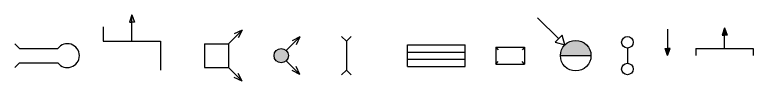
# Model space of a CAD drawing. Extents: x 12 to 335, y -4 to 63.
# Drawn here: x 180.6 to 334.9, y 49 to 63 of the extents above; entities that cross this region are included whole.
import ezdxf

# ---------------------------------------------------------------- set-up
doc = ezdxf.new("R2010")
doc.units = 0
doc.header["$MEASUREMENT"] = 0
doc.layers.add('BANGUNAN', color=7, linetype='Continuous')

# ---------------------------------------------------------------- blocks, each defined once
blk = doc.blocks.new('B16')
at = {"lineweight": 30}
for p, q in [((-3, 1.75), (-3, -1.75)), ((-3, 1.75), (-2.5, 1.25)), ((-3, 1.75), (3, 1.75)), ((3, 1.75), (2.5, 1.25)), ((3, 1.75), (3, -1.75)), ((-3, -1.75), (-2.5, -1.25)), ((3, -1.75), (2.5, -1.25)), ((-3, -1.75), (3, -1.75))]:
    blk.add_line(p, q, dxfattribs=at)
blk = doc.blocks.new('B18')
at = {"lineweight": 30}
for q in [(0, 1.6), (0, -1.6)]:
    blk.add_line((0, 1.6), q, dxfattribs=at)
for centre in [(0, 2.8), (0, -2.8)]:
    blk.add_circle(centre, 1.2, dxfattribs=at)
blk = doc.blocks.new('B10')
for p, q in [((-5, 2.5), (-4, 1.5)), ((-4, 1.5), (4, 1.5)), ((-4, -1.5), (-5, -2.5)), ((-4, -1.5), (4, -1.5))]:
    blk.add_line(p, q)
blk.add_arc((6, 0), 2.5, 216.8699, 143.1301)
blk = doc.blocks.new('B14')
for p, q in [((0, 3), (-1, 4)), ((0, 3), (1, 4)), ((0, 3), (0, -3)), ((0, -3), (-1, -4)), ((0, -3), (1, -4))]:
    blk.add_line(p, q)
blk = doc.blocks.new('B15')
for p, q in [((-6, 2.25), (6, 2.25)), ((-6, -2.25), (-6, 2.25)), ((6, -2.25), (6, 2.25)), ((-6, 0.75), (6, 0.75)), ((-6, -0.75), (6, -0.75)), ((-6, -2.25), (6, -2.25))]:
    blk.add_line(p, q)
blk = doc.blocks.new('B17')
h = blk.add_hatch(color=256)
h.dxf.hatch_style = 1
h.paths.add_polyline_path([(3.2, 0, 1), (-3.2, 0)])
for p, q in [((-7.95, 7.95), (-3.54, 3.54)), ((-3.2, 0), (3.2, 0))]:
    blk.add_line(p, q)
blk.add_lwpolyline([(-2.26, 2.26), (-2.8, 4.27), (-4.27, 2.8)], close=True)
at = {"linetype": 'Continuous'}
blk.add_circle((0, 0), 3.2, dxfattribs=at)
blk = doc.blocks.new('B11')
for p, q in [((0, 8.56), (-0.52, 7.03)), ((0, 3), (0, 8.56)), ((0, 8.56), (0.52, 7.03)), ((-0.52, 7.03), (0, 7.03)), ((0.52, 7.03), (0, 7.03)), ((-6, 6), (-6, 3)), ((-6, 3), (6, 3)), ((6, 3), (6, -3))]:
    blk.add_line(p, q)
blk = doc.blocks.new('B19')
at = {"layer": 'BANGUNAN'}
h = blk.add_hatch(color=256, dxfattribs=at)
h.dxf.hatch_style = 1
h.paths.add_polyline_path([(0, 0), (0.52, 1.53), (0, 1.53), (-0.52, 1.53)])
edge = h.paths.add_edge_path(flags=17)
edge.add_line((0, 0), (0.52, 1.53))
for p, q in [((0, 5.56), (0, 1.53)), ((0, 0), (-0.52, 1.53)), ((-0.52, 1.53), (0, 1.53)), ((0, 0), (0.52, 1.53)), ((0.52, 1.53), (0, 1.53))]:
    blk.add_line(p, q)
blk = doc.blocks.new('B20')
at = {"layer": 'BANGUNAN'}
h = blk.add_hatch(color=256, dxfattribs=at)
h.dxf.hatch_style = 1
h.paths.add_polyline_path([(0, 5.81), (-0.52, 4.28), (0, 4.28), (0.52, 4.28)])
edge = h.paths.add_edge_path(flags=17)
edge.add_line((0, 5.81), (-0.52, 4.28))
for p, q in [((0, 5.81), (-0.52, 4.28)), ((0, 5.81), (0.52, 4.28)), ((-0.52, 4.28), (0, 4.28)), ((0, 1.5), (0, 4.28)), ((0.52, 4.28), (0, 4.28)), ((-6, 1.5), (-6, 0)), ((-6, 1.5), (6, 1.5)), ((6, 1.5), (6, 0))]:
    blk.add_line(p, q)

msp = doc.modelspace()

# ---------------------------------------------------------------- hatches: boundary and pattern name
at = {"layer": 'BANGUNAN'}
h = msp.add_hatch(color=256, dxfattribs=at)
edge = h.paths.add_edge_path()
edge.add_arc((236.25, 54.39), 1.5, 0, 360)

# ---------------------------------------------------------------- linework, layer by layer
for p, q in [((225.21, 56.89), (228.07, 59.75)), ((228.07, 59.75), (226.44, 58.94)), ((228.07, 59.75), (227.25, 58.12)), ((237.31, 55.45), (240.17, 58.31)), ((240.17, 58.31), (238.54, 57.5)), ((240.17, 58.31), (239.36, 56.68)), ((220.21, 56.89), (225.21, 56.89)), ((220.21, 56.89), (220.21, 51.89)), ((225.21, 56.89), (225.21, 51.89)), ((237.31, 53.33), (240.17, 50.48)), ((220.21, 51.89), (225.21, 51.89)), ((225.21, 51.89), (228.07, 49.04)), ((240.17, 50.48), (238.54, 51.29)), ((240.17, 50.48), (239.36, 52.1)), ((228.07, 49.04), (226.44, 49.85)), ((228.07, 49.04), (227.25, 50.66))]:
    msp.add_line(p, q, dxfattribs=at)
msp.add_circle((236.25, 54.39), 1.5, dxfattribs=at)

# ---------------------------------------------------------------- block references
for name, p in [('B11', (205.05, 54.39)), ('B17', (297.81, 54.39)), ('B20', (328.92, 54.39)), ('B19', (317.02, 54.39)), ('B14', (249.88, 54.39)), ('B18', (308.62, 54.39)), ('B10', (185.56, 54.39)), ('B15', (268.68, 54.39))]:
    msp.add_blockref(name, p, dxfattribs=at)
at = {"layer": 'BANGUNAN', "lineweight": -3, "ltscale": 20}
msp.add_blockref('B16', (284.14, 54.39), dxfattribs=at)

doc.saveas('drawing.dxf')
